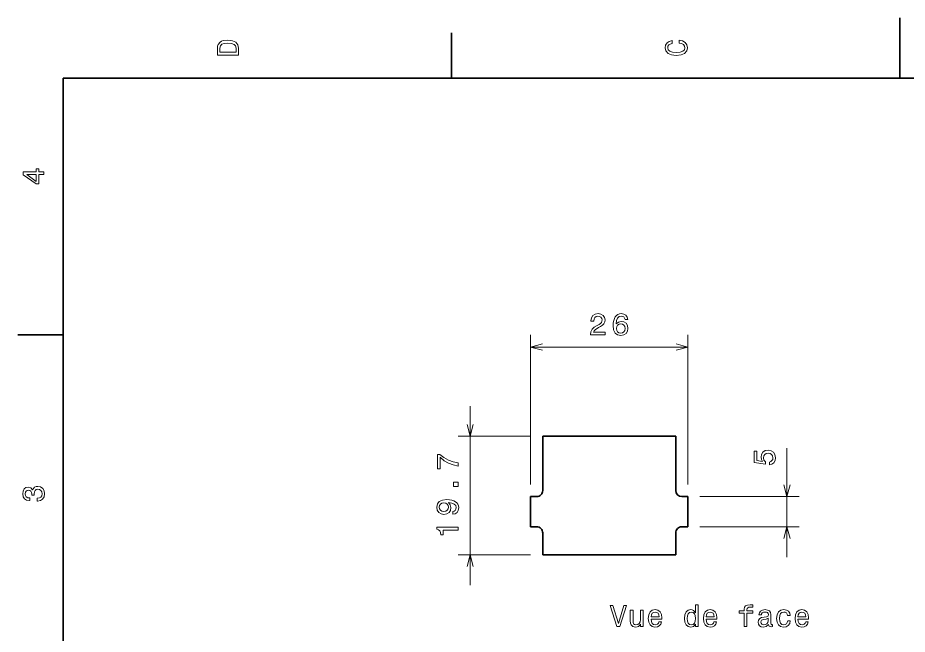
# Model space of a CAD drawing. Extents: x 0 to 297, y 0 to 210.
# Drawn here: x 2.5 to 149.7, y 107.9 to 210 of the extents above; entities that cross this region are included whole.
import ezdxf

# ---------------------------------------------------------------- set-up
doc = ezdxf.new("R2010")
doc.units = 0

msp = doc.modelspace()

# ---------------------------------------------------------------- linework, layer by layer
at = {"color": 7, "lineweight": 35, "ltscale": 0.25}
msp.add_line((148.5, 200), (148.5, 210), dxfattribs=at)
at = {"color": 7, "lineweight": 35, "ltscale": 0.1875}
for p, q in [((74.300003, 200), (74.300003, 207.5)), ((10, 157.5), (2.5, 157.5))]:
    msp.add_line(p, q, dxfattribs=at)
at = {"color": 7, "lineweight": 35}
for p, q in [((287, 200), (10, 200)), ((10, 200), (10, 10)), ((89.380447, 140.717346), (111.380447, 140.717346)), ((111.380447, 121.061966), (89.380447, 121.061966))]:
    msp.add_line(p, q, dxfattribs=at)
at = {"color": 7, "lineweight": 13}
for p, q in [((87.380447, 132.717346), (87.380447, 157.494965)), ((113.380447, 132.717346), (113.380447, 157.494965)), ((87.380447, 155.494965), (113.380447, 155.494965)), ((77.364395, 116.061966), (77.364395, 145.717346))]:
    msp.add_line(p, q, dxfattribs=at)
at = {"color": 7, "lineweight": 13, "ltscale": 0.300401}
for p, q in [((87.380447, 140.717346), (75.364395, 140.717346)), ((87.380447, 121.061966), (75.364395, 121.061966))]:
    msp.add_line(p, q, dxfattribs=at)
at = {"color": 7, "lineweight": 35, "ltscale": 0.225}
for p, q in [((89.380447, 131.717346), (89.380447, 140.717346)), ((111.380447, 140.717346), (111.380447, 131.717346))]:
    msp.add_line(p, q, dxfattribs=at)
at = {"color": 8, "lineweight": 13, "ltscale": 0.450901}
msp.add_line((129.802277, 120.717346), (129.802277, 138.753372), dxfattribs=at)
at = {"color": 7, "lineweight": 35, "ltscale": 0.125}
for p, q in [((87.380447, 130.717346), (87.380447, 125.717346)), ((113.380447, 125.717346), (113.380447, 130.717346))]:
    msp.add_line(p, q, dxfattribs=at)
at = {"color": 7, "lineweight": 35, "ltscale": 0.025}
for p, q in [((87.380447, 130.717346), (88.380447, 130.717346)), ((112.380447, 130.717346), (113.380447, 130.717346)), ((88.380447, 125.717346), (87.380447, 125.717346)), ((113.380447, 125.717346), (112.380447, 125.717346))]:
    msp.add_line(p, q, dxfattribs=at)
at = {"color": 8, "lineweight": 13, "ltscale": 0.410546}
for p, q in [((115.380447, 130.717346), (131.802277, 130.717346)), ((115.380447, 125.717346), (131.802277, 125.717346))]:
    msp.add_line(p, q, dxfattribs=at)
at = {"color": 7, "lineweight": 35, "ltscale": 0.091385}
for p, q in [((89.380447, 121.061966), (89.380447, 124.717346)), ((111.380447, 124.717346), (111.380447, 121.061966))]:
    msp.add_line(p, q, dxfattribs=at)
at = {"color": 7, "lineweight": 13}
for points in [[(35.533215, 204.994965), (35.533215, 203.829971), (39.033215, 203.829971), (39.033215, 204.994965), (38.922264, 205.544678), (38.584366, 205.953171), (38.034657, 206.205338), (37.283215, 206.296112), (36.516644, 206.215424), (36.21405, 206.114563), (35.971977, 205.973343), (35.644165, 205.56485), (35.563473, 205.297562)], [(111.93206, 205.817017), (112.35569, 205.716141), (112.658287, 205.549713), (112.844887, 205.317734), (112.905403, 205.045395), (112.814629, 204.71759), (112.54229, 204.460388), (112.098488, 204.28891), (111.483215, 204.233429), (110.872986, 204.28891), (110.424141, 204.455338), (110.151802, 204.71254), (110.055984, 205.045395), (110.106415, 205.287476), (110.247627, 205.494247), (110.474571, 205.655624), (110.787247, 205.766571), (110.787247, 206.245682), (110.308144, 206.094391), (109.94503, 205.832138), (109.718086, 205.474075), (109.637398, 205.045395), (109.763474, 204.510818), (110.116501, 204.10231), (110.696472, 203.840057), (111.483215, 203.749283), (112.269958, 203.840057), (112.84993, 204.10231), (113.208, 204.510818), (113.329041, 205.045395), (113.233215, 205.51442), (112.965927, 205.892654), (112.527161, 206.159943), (111.93206, 206.301163)], [(35.951801, 204.959656), (36.027451, 205.342941), (36.259438, 205.605194), (36.672985, 205.761536), (37.283215, 205.811966), (37.873272, 205.756485), (38.286816, 205.600143), (38.533936, 205.332855), (38.614628, 204.959656), (38.614628, 204.298996), (35.951801, 204.298996)], [(6.833213, 184.02739), (6.833213, 184.481277), (5.965778, 184.481277), (5.965778, 184.98056), (5.56232, 184.98056), (5.56232, 184.481277), (3.408862, 184.481277), (3.408862, 184.022339), (5.521974, 182.489197), (5.965778, 182.489197), (5.965778, 184.02739)], [(5.56232, 182.912827), (3.993876, 184.02739), (5.56232, 184.02739)], [(97.281891, 157.494965), (99.687508, 157.494965), (99.687508, 157.928696), (97.786209, 157.928696), (97.89212, 158.165726), (98.073677, 158.362411), (98.633476, 158.720474), (98.931023, 158.871765), (99.263878, 159.088638), (99.500908, 159.34079), (99.637077, 159.638336), (99.687508, 159.976242), (99.601776, 160.399872), (99.364738, 160.732727), (99.001633, 160.944534), (98.532608, 161.020187), (98.048462, 160.934448), (97.680305, 160.697418), (97.443268, 160.319183), (97.362579, 159.819901), (97.362579, 159.749298), (97.82151, 159.749298), (97.82151, 159.789642), (97.866905, 160.132584), (98.003067, 160.384735), (98.219925, 160.546127), (98.507393, 160.601593), (98.799896, 160.551163), (99.016762, 160.425079), (99.157967, 160.228394), (99.208405, 159.981277), (99.173096, 159.749298), (99.077278, 159.552612), (98.915894, 159.381134), (98.693993, 159.229843), (98.396439, 159.068451), (97.902206, 158.755783), (97.554222, 158.422928), (97.34745, 158.01947), (97.281891, 157.510101)], [(103.458832, 160.051895), (103.363014, 160.460388), (103.141113, 160.762985), (102.798172, 160.95462), (102.35437, 161.020187), (102.056816, 160.984894), (101.799614, 160.889069), (101.57267, 160.732727), (101.381027, 160.510818), (101.229729, 160.233444), (101.118774, 159.895554), (101.048172, 159.497131), (101.028, 159.048279), (101.108688, 158.332153), (101.355804, 157.812698), (101.754219, 157.500015), (102.298889, 157.394104), (102.788086, 157.484894), (103.161285, 157.721924), (103.403358, 158.095123), (103.48909, 158.569183), (103.403358, 159.048279), (103.171371, 159.416443), (102.813301, 159.648438), (102.369499, 159.729126), (101.890388, 159.628265), (101.532318, 159.34079), (101.607971, 159.895554), (101.769356, 160.293961), (102.016472, 160.530991), (102.359413, 160.611694), (102.611572, 160.571335), (102.803215, 160.465439), (102.929298, 160.288925), (102.994858, 160.051895)], [(102.999901, 158.564133), (102.944427, 158.246414), (102.803215, 158.004333), (102.576271, 157.842957), (102.293846, 157.792526), (101.9963, 157.842957), (101.769356, 157.999298), (101.6231, 158.241364), (101.577713, 158.559097), (101.628143, 158.871765), (101.769356, 159.10881), (102.001343, 159.260101), (102.314018, 159.315582), (102.586357, 159.260101), (102.803215, 159.113846), (102.944427, 158.876816)], [(75.364395, 135.792679), (75.364395, 136.302048), (74.532265, 136.468475), (73.755608, 136.760986), (73.034424, 137.17453), (72.358635, 137.714142), (71.940048, 137.714142), (71.940048, 135.313568), (72.398979, 135.313568), (72.398979, 137.229996), (73.079819, 136.675247), (73.790909, 136.256653), (74.547394, 135.964142)], [(75.364395, 132.409683), (75.364395, 133.105652), (74.612961, 133.105652), (74.612961, 132.409683)], [(5.73379, 129.979111), (5.769093, 129.979111), (6.253242, 130.059799), (6.616354, 130.296829), (6.848343, 130.670029), (6.934078, 131.164276), (6.848343, 131.688766), (6.626441, 132.082138), (6.273415, 132.334305), (5.819525, 132.425079), (5.521974, 132.384735), (5.279899, 132.273788), (5.0933, 132.092224), (4.957133, 131.850143), (4.684798, 132.177963), (4.251081, 132.293961), (3.857709, 132.218307), (3.560158, 132.00145), (3.373559, 131.648422), (3.307997, 131.164276), (3.388689, 130.710388), (3.610591, 130.362396), (3.963617, 130.135452), (4.432637, 130.059799), (4.46794, 130.059799), (4.46794, 130.508652), (4.145173, 130.548996), (3.913184, 130.680115), (3.771974, 130.891937), (3.721542, 131.189484), (3.761888, 131.451736), (3.867795, 131.643372), (4.039265, 131.759369), (4.271254, 131.804764), (4.518372, 131.759369), (4.684798, 131.638336), (4.785663, 131.426514), (4.815922, 131.139053), (4.810879, 130.942368), (5.209294, 130.942368), (5.199208, 131.189484), (5.244596, 131.507217), (5.365634, 131.744247), (5.56232, 131.885452), (5.819525, 131.935883), (6.112032, 131.880417), (6.328891, 131.734161), (6.465058, 131.502167), (6.510447, 131.194534), (6.460014, 130.876801), (6.308718, 130.644821), (6.066643, 130.498566), (5.73379, 130.443085)], [(74.496964, 127.811264), (74.895378, 127.886917), (75.203018, 128.103775), (75.394661, 128.446716), (75.465263, 128.900604), (75.429962, 129.198151), (75.33918, 129.465454), (75.182846, 129.692398), (74.960938, 129.884033), (74.683563, 130.035339), (74.340622, 130.146286), (73.94725, 130.211853), (73.493362, 130.237061), (72.782265, 130.151321), (72.262817, 129.904205), (71.950134, 129.510834), (71.83918, 128.971207), (71.929962, 128.476974), (72.172035, 128.103775), (72.545235, 127.861702), (73.014252, 127.781006), (73.498405, 127.861702), (73.866562, 128.098724), (74.098549, 128.451752), (74.174194, 128.900604), (74.078377, 129.374664), (73.785873, 129.732742), (74.345665, 129.652039), (74.74408, 129.490662), (74.98111, 129.243546), (75.056763, 128.90564), (75.021461, 128.643402), (74.910507, 128.451752), (74.733994, 128.325684), (74.496964, 128.275238)], [(73.009216, 128.270203), (72.696533, 128.320633), (72.449417, 128.461853), (72.293076, 128.683746), (72.237595, 128.971207), (72.293076, 129.268768), (72.449417, 129.495697), (72.69149, 129.636917), (73.004166, 129.692398), (73.321892, 129.636917), (73.558922, 129.495697), (73.705177, 129.263718), (73.755608, 128.956085), (73.705177, 128.678711), (73.558922, 128.461853), (73.326935, 128.320633)], [(75.364395, 125.194839), (75.364395, 125.653778), (71.83918, 125.653778), (71.83918, 125.310837), (72.14682, 125.220062), (72.353592, 125.038498), (72.474632, 124.761124), (72.514977, 124.377838), (72.873047, 124.377838), (72.873047, 125.194839)], [(102.775978, 112.710381), (101.89846, 109.729836), (100.99572, 112.710381), (100.516617, 112.710381), (101.646301, 109.205338), (102.15062, 109.205338), (103.255089, 112.710381)], [(105.978432, 111.913551), (105.534622, 111.913551), (105.534622, 110.350151), (105.484192, 109.987038), (105.337936, 109.724792), (105.110992, 109.563408), (104.813446, 109.512978), (104.576416, 109.553322), (104.425117, 109.674355), (104.339378, 109.881126), (104.319206, 110.173637), (104.319206, 111.913551), (103.875404, 111.913551), (103.875404, 110.133293), (103.890533, 109.775223), (103.986359, 109.477669), (104.278862, 109.205338), (104.747879, 109.10952), (105.000046, 109.144821), (105.216904, 109.235596), (105.403503, 109.391937), (105.554802, 109.618881), (105.554802, 109.205338), (105.978432, 109.205338)], [(107.314888, 110.43084), (109.090103, 110.43084), (109.095146, 110.637611), (109.01445, 111.217583), (108.792549, 111.651306), (108.439529, 111.913551), (107.970505, 112.009369), (107.511574, 111.908508), (107.158546, 111.626083), (106.931602, 111.167152), (106.850906, 110.561966), (106.926559, 109.94165), (107.153503, 109.487755), (107.501488, 109.205338), (107.955376, 109.10952), (108.348747, 109.175079), (108.671516, 109.34655), (108.908546, 109.618881), (109.044716, 109.981995), (108.605949, 109.981995), (108.515175, 109.780266), (108.384048, 109.628967), (108.010849, 109.507935), (107.723389, 109.563408), (107.506531, 109.739922), (107.365318, 110.027382), (107.314888, 110.41571)], [(114.662872, 109.623924), (114.662872, 109.205338), (115.106674, 109.205338), (115.106674, 112.826378), (114.667908, 112.826378), (114.667908, 111.500008), (114.330017, 111.883293), (114.123245, 111.974068), (113.886215, 112.009369), (113.457535, 111.908508), (113.124687, 111.626083), (112.907822, 111.172195), (112.832176, 110.561966), (112.907822, 109.951736), (113.124687, 109.492798), (113.457535, 109.205338), (113.886215, 109.10952), (114.123245, 109.144821), (114.33506, 109.235596)], [(116.422958, 110.43084), (118.198174, 110.43084), (118.203217, 110.637611), (118.12252, 111.217583), (117.90062, 111.651306), (117.547592, 111.913551), (117.078575, 112.009369), (116.619644, 111.908508), (116.266617, 111.626083), (116.039673, 111.167152), (115.958977, 110.561966), (116.03463, 109.94165), (116.261574, 109.487755), (116.609558, 109.205338), (117.063446, 109.10952), (117.456818, 109.175079), (117.779587, 109.34655), (118.016617, 109.618881), (118.152786, 109.981995), (117.71402, 109.981995), (117.623245, 109.780266), (117.492119, 109.628967), (117.118919, 109.507935), (116.831459, 109.563408), (116.614594, 109.739922), (116.473389, 110.027382), (116.422958, 110.41571)], [(122.721947, 111.444534), (122.721947, 109.205338), (123.165756, 109.205338), (123.165756, 111.444534), (124.174393, 111.444534), (124.174393, 111.822769), (123.165756, 111.822769), (123.165756, 111.989197), (123.20105, 112.190926), (123.317047, 112.327095), (123.513733, 112.407784), (123.796158, 112.438049), (124.174393, 112.417877), (124.174393, 112.801163), (123.69529, 112.826378), (123.261574, 112.780983), (122.958977, 112.644821), (122.77742, 112.407784), (122.721947, 112.069893), (122.721947, 111.822769), (121.909988, 111.822769), (121.909988, 111.444534)], [(126.751488, 109.558365), (126.751488, 109.543236), (126.776703, 109.371765), (126.852348, 109.250725), (127.170074, 109.154907), (127.417191, 109.195251), (127.417191, 109.538193), (127.311279, 109.523064), (127.170074, 109.588623), (127.144859, 109.790352), (127.144859, 111.192368), (127.084335, 111.550438), (126.907822, 111.802597), (126.600189, 111.953896), (126.166473, 112.009369), (125.742844, 111.948853), (125.430161, 111.777382), (125.233475, 111.510094), (125.167908, 111.157066), (125.167908, 111.126808), (125.56633, 111.126808), (125.601631, 111.338623), (125.712578, 111.489922), (125.894135, 111.580696), (126.151344, 111.615997), (126.39846, 111.590782), (126.574974, 111.515137), (126.680878, 111.38401), (126.716187, 111.202454), (126.696014, 110.990639), (126.615318, 110.884735), (126.413589, 110.834297), (126.035347, 110.793953), (125.601631, 110.703178), (125.293991, 110.541794), (125.112434, 110.289635), (125.056961, 109.916435), (125.107391, 109.58358), (125.263733, 109.336464), (125.515892, 109.180122), (125.863876, 109.124649), (126.332901, 109.230553)], [(129.903503, 111.015854), (130.342255, 111.015854), (130.25148, 111.419312), (130.034622, 111.737038), (129.696732, 111.933723), (129.257965, 112.009369), (128.773819, 111.908508), (128.40567, 111.626083), (128.173676, 111.167152), (128.092987, 110.55188), (128.16864, 109.94165), (128.395569, 109.487755), (128.753647, 109.205338), (129.242844, 109.10952), (129.676559, 109.185165), (130.01445, 109.39698), (130.246445, 109.729836), (130.347305, 110.173637), (129.923676, 110.173637), (129.848022, 109.89122), (129.706818, 109.679398), (129.505081, 109.548279), (129.257965, 109.507935), (128.950333, 109.573494), (128.728424, 109.775223), (128.592255, 110.103035), (128.546875, 110.567009), (128.592255, 111.020897), (128.733475, 111.348709), (128.960419, 111.550438), (129.257965, 111.62104), (129.520218, 111.575653), (129.716904, 111.459663), (129.848022, 111.268021)], [(131.603073, 110.43084), (133.378281, 110.43084), (133.383331, 110.637611), (133.302643, 111.217583), (133.080734, 111.651306), (132.727707, 111.913551), (132.258682, 112.009369), (131.799759, 111.908508), (131.446732, 111.626083), (131.219788, 111.167152), (131.139099, 110.561966), (131.214737, 109.94165), (131.441681, 109.487755), (131.789673, 109.205338), (132.243561, 109.10952), (132.636932, 109.175079), (132.959702, 109.34655), (133.196732, 109.618881), (133.332901, 109.981995), (132.894135, 109.981995), (132.80336, 109.780266), (132.672241, 109.628967), (132.299042, 109.507935), (132.011566, 109.563408), (131.794708, 109.739922), (131.653503, 110.027382), (131.603073, 110.41571)], [(107.314888, 110.804039), (107.370361, 111.152023), (107.506531, 111.409225), (107.713303, 111.565567), (107.985634, 111.62104), (108.25293, 111.565567), (108.459702, 111.409225), (108.585777, 111.152023), (108.631165, 110.804039)], [(113.961861, 111.610954), (114.254364, 111.540352), (114.476273, 111.343666), (114.607391, 111.015854), (114.657822, 110.561966), (114.607391, 110.103035), (114.476273, 109.775223), (114.254364, 109.573494), (113.961861, 109.507935), (113.684479, 109.573494), (113.472664, 109.775223), (113.331459, 110.108078), (113.286064, 110.561966), (113.331459, 111.010811), (113.472664, 111.338623), (113.684479, 111.540352)], [(116.422958, 110.804039), (116.478432, 111.152023), (116.614594, 111.409225), (116.821365, 111.565567), (117.093704, 111.62104), (117.360992, 111.565567), (117.567764, 111.409225), (117.693848, 111.152023), (117.739235, 110.804039)], [(126.70105, 110.153465), (126.640533, 109.89122), (126.479149, 109.689484), (126.237076, 109.558365), (125.939529, 109.512978), (125.747879, 109.538193), (125.611717, 109.618881), (125.525986, 109.760094), (125.500763, 109.956779), (125.520935, 110.133293), (125.601631, 110.259369), (125.924393, 110.400581), (126.332901, 110.461098), (126.70105, 110.582138)], [(131.603073, 110.804039), (131.658539, 111.152023), (131.794708, 111.409225), (132.00148, 111.565567), (132.273819, 111.62104), (132.541107, 111.565567), (132.747879, 111.409225), (132.873962, 111.152023), (132.919342, 110.804039)]]:
    msp.add_lwpolyline(points, close=True, dxfattribs=at)
for points in [[(89.312302, 156.012604), (87.380447, 155.494965), (89.312302, 154.977341)], [(111.448593, 154.977341), (113.380447, 155.494965), (111.448593, 156.012604)], [(76.846764, 142.6492), (77.364395, 140.717346), (77.882034, 142.6492)], [(77.882034, 119.130112), (77.364395, 121.061966), (76.846764, 119.130112)]]:
    msp.add_lwpolyline(points, dxfattribs=at)
at = {"color": 8, "lineweight": 13}
msp.add_lwpolyline([(126.88945, 135.984634), (127.302994, 136.095581), (127.625763, 136.342712), (127.827492, 136.705811), (127.903137, 137.1698), (127.812363, 137.679169), (127.565247, 138.077576), (127.171875, 138.329742), (126.667549, 138.425568), (126.198532, 138.339828), (125.830376, 138.097748), (125.593346, 137.719513), (125.507607, 137.230316), (125.56813, 136.852081), (125.73455, 136.55957), (124.791473, 136.700775), (124.791473, 138.233917), (124.37793, 138.233917), (124.37793, 136.362885), (126.233833, 136.08551), (126.233833, 136.488953), (125.996803, 136.781464), (125.911064, 137.154663), (125.966537, 137.477432), (126.12793, 137.724548), (126.375046, 137.88089), (126.692764, 137.936371), (127.01049, 137.88089), (127.257607, 137.719513), (127.413948, 137.472382), (127.469421, 137.154663), (127.43412, 136.887375), (127.31813, 136.680603), (127.136566, 136.529297), (126.88945, 136.453659)], close=True, dxfattribs=at)
for points in [[(129.284637, 132.6492), (129.802277, 130.717346), (130.319916, 132.6492)], [(130.319916, 123.785492), (129.802277, 125.717346), (129.284637, 123.785492)]]:
    msp.add_lwpolyline(points, dxfattribs=at)
at = {"color": 7, "lineweight": 35}
for centre, start, end in [((88.380447, 131.717346), 269.999997, 360), ((112.380447, 131.717346), 180.000005, 269.999997), ((88.380447, 124.717346), 0, 90.000003), ((112.380447, 124.717346), 90.000003, 180.000005)]:
    msp.add_arc(centre, 1, start, end, dxfattribs=at)

doc.saveas('drawing.dxf')
